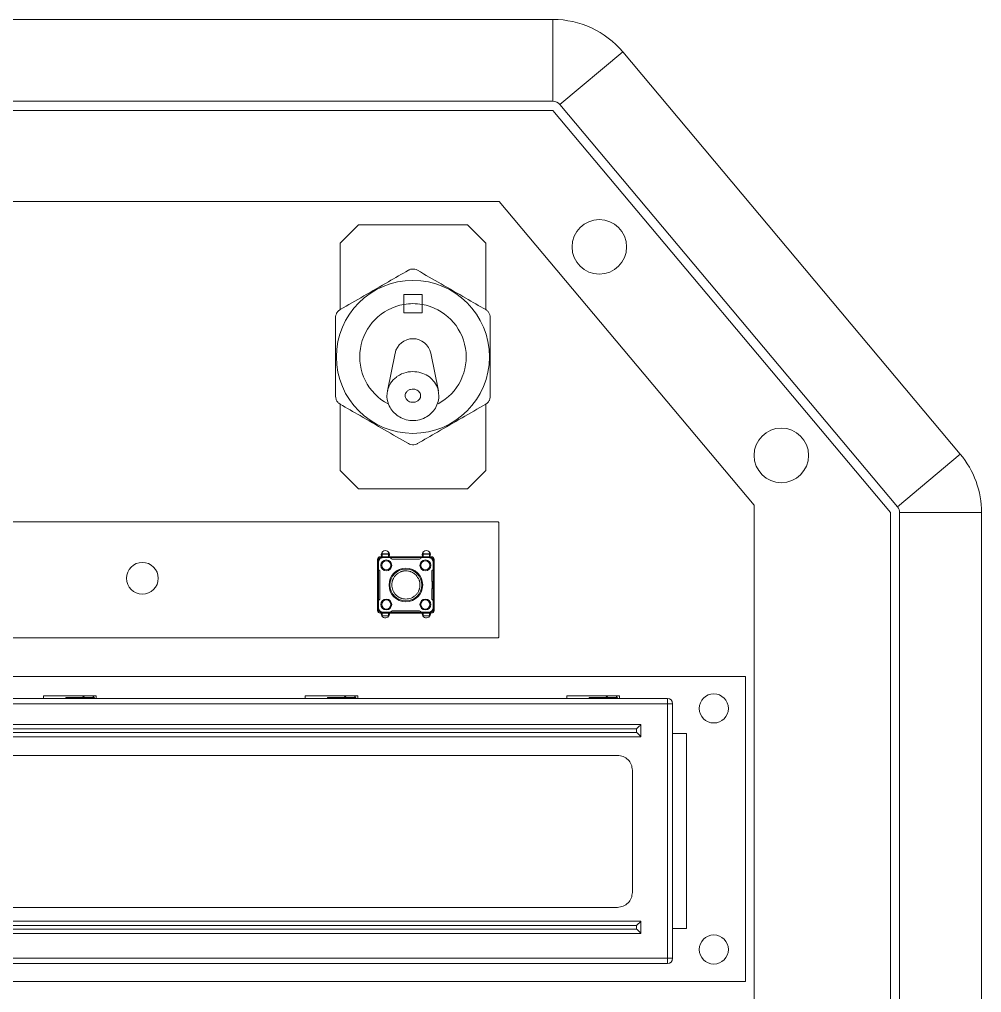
# Model space of a CAD drawing. Header units: millimetres. Extents: x -9 to 221, y -26 to 301.
# Drawn here: x 115.4 to 221.1, y 194 to 300.9 of the extents above; entities that cross this region are included whole.
import ezdxf

# ---------------------------------------------------------------- set-up
doc = ezdxf.new("R2010")
doc.units = ezdxf.units.MM

msp = doc.modelspace()

# ---------------------------------------------------------------- linework, layer by layer
at = {"color": 7, "linetype": 'Continuous', "lineweight": 15}
for p, q in [((38.22, 300.92), (174.04, 300.92)), ((174.04, 300.92), (174.04, 291.92)), ((181.7, 297.35), (174.8, 291.56)), ((181.7, 297.35), (218.79, 253.14)), ((174.04, 291.92), (38.22, 291.92)), ((211.9, 247.35), (174.8, 291.56)), ((174.04, 290.92), (38.22, 290.92)), ((211.13, 246.71), (174.04, 290.92)), ((168.12, 280.92), (44.14, 280.92)), ((196.13, 247.54), (168.12, 280.92)), ((152.65, 278.33), (150.65, 276.33)), ((164.65, 278.33), (152.65, 278.33)), ((166.65, 276.33), (164.65, 278.33)), ((150.65, 276.33), (150.65, 269.02)), ((166.65, 269.02), (166.65, 276.33)), ((159.65, 270.68), (157.65, 270.68)), ((157.65, 270.68), (157.65, 269.59)), ((159.65, 269.59), (159.65, 270.68)), ((157.65, 269.59), (157.65, 268.68)), ((159.65, 268.68), (159.65, 269.59)), ((157.65, 268.68), (159.65, 268.68)), ((156.69, 264.22), (155.85, 260.09)), ((161.45, 260.09), (160.61, 264.22)), ((150.65, 258.63), (150.65, 251.33)), ((166.65, 251.33), (166.65, 258.63)), ((218.79, 253.14), (211.9, 247.35)), ((150.65, 251.33), (152.65, 249.33)), ((164.65, 249.33), (166.65, 251.33)), ((152.65, 249.33), (164.65, 249.33)), ((196.13, 184.55), (196.13, 247.54)), ((211.13, 188.42), (211.13, 246.71)), ((212.13, 186.53), (212.13, 246.71)), ((221.13, 246.71), (212.13, 246.71)), ((221.13, 246.71), (221.13, 186.53)), ((37.97, 245.7), (167.97, 245.7)), ((168.1, 245.57), (168.1, 233.07)), ((155.07, 241.76), (155.07, 241.86)), ((160.67, 241.86), (155.07, 241.86)), ((155.07, 241.76), (155.37, 241.76)), ((155.27, 242.37), (155.27, 242.17)), ((155.27, 242.17), (155.97, 242.17)), ((155.27, 242.16), (155.27, 242.17)), ((155.27, 242.16), (155.97, 242.16)), ((155.27, 241.86), (155.27, 242.16)), ((155.37, 241.76), (156.11, 241.76)), ((155.97, 242.37), (155.97, 242.17)), ((155.97, 242.17), (155.97, 242.16)), ((155.97, 241.86), (155.97, 242.16)), ((159.63, 241.76), (156.11, 241.76)), ((159.63, 241.76), (160.37, 241.76)), ((159.77, 242.17), (159.77, 242.37)), ((160.47, 242.17), (159.77, 242.17)), ((159.77, 242.16), (159.77, 242.17)), ((160.47, 242.16), (159.77, 242.16)), ((159.77, 242.16), (159.77, 241.86)), ((160.37, 241.76), (160.67, 241.76)), ((160.47, 242.37), (160.47, 242.17)), ((160.47, 242.17), (160.47, 242.16)), ((160.47, 242.16), (160.47, 241.86)), ((160.67, 241.86), (160.67, 241.76)), ((154.87, 241.56), (154.77, 241.56)), ((154.77, 241.56), (154.77, 235.96)), ((154.87, 241.26), (154.87, 241.56)), ((154.87, 240.52), (154.87, 241.26)), ((156.37, 241.61), (159.37, 241.61)), ((160.87, 241.56), (160.87, 241.26)), ((160.97, 241.56), (160.87, 241.56)), ((160.87, 241.26), (160.87, 240.52)), ((160.97, 235.96), (160.97, 241.56)), ((154.87, 237), (154.87, 240.52)), ((155.02, 239.21), (155.02, 240.26)), ((160.72, 240.26), (160.72, 239.21)), ((160.87, 240.52), (160.87, 237)), ((155, 238.38), (155, 239.15)), ((160.75, 239.15), (160.75, 238.38)), ((155.02, 237.26), (155.02, 238.31)), ((160.72, 238.31), (160.72, 237.26)), ((154.87, 236.26), (154.87, 237)), ((160.87, 237), (160.87, 236.26)), ((154.77, 235.96), (154.87, 235.96)), ((154.87, 235.96), (154.87, 236.26)), ((155.07, 235.66), (155.07, 235.76)), ((155.37, 235.76), (155.07, 235.76)), ((155.07, 235.66), (160.67, 235.66)), ((155.17, 235.59), (155.18, 235.66)), ((155.27, 235.66), (155.27, 235.36)), ((155.97, 235.36), (155.27, 235.36)), ((155.97, 235.36), (155.27, 235.36)), ((155.27, 235.36), (155.27, 235.36)), ((155.27, 235.36), (155.27, 235.31)), ((156.11, 235.76), (155.37, 235.76)), ((155.97, 235.36), (155.97, 235.66)), ((155.97, 235.36), (155.97, 235.36)), ((155.97, 235.36), (155.97, 235.31)), ((156.11, 235.76), (159.63, 235.76)), ((159.37, 235.91), (156.37, 235.91)), ((160.37, 235.76), (159.63, 235.76)), ((159.67, 235.59), (159.68, 235.66)), ((159.77, 235.36), (159.77, 235.66)), ((159.77, 235.36), (160.47, 235.36)), ((159.77, 235.36), (160.47, 235.36)), ((159.77, 235.36), (159.77, 235.36)), ((159.77, 235.31), (159.77, 235.36)), ((160.37, 235.76), (160.67, 235.76)), ((160.47, 235.36), (160.47, 235.66)), ((160.47, 235.36), (160.47, 235.36)), ((160.47, 235.36), (160.47, 235.31)), ((160.67, 235.66), (160.67, 235.76)), ((160.87, 236.26), (160.87, 235.96)), ((160.87, 235.96), (160.97, 235.96)), ((167.97, 232.94), (37.97, 232.94)), ((195.21, 228.69), (16.13, 228.69)), ((195.21, 195.19), (195.21, 228.69)), ((26.76, 226.28), (186.61, 226.28)), ((26.76, 225.71), (186.61, 225.71)), ((123.85, 226.59), (118.06, 226.59)), ((118.06, 226.59), (118.06, 226.28)), ((120.51, 226.28), (120.51, 226.4)), ((120.51, 226.4), (123.58, 226.4)), ((120.51, 226.28), (120.51, 226.4)), ((122.6, 226.59), (122.31, 226.4)), ((123.58, 226.4), (123.47, 226.59)), ((123.68, 226.28), (123.49, 226.59)), ((123.58, 226.4), (123.58, 226.28)), ((123.85, 226.28), (123.85, 226.59)), ((152.61, 226.59), (146.81, 226.59)), ((146.81, 226.59), (146.81, 226.28)), ((149.26, 226.28), (149.27, 226.4)), ((149.27, 226.4), (152.33, 226.4)), ((149.27, 226.28), (149.27, 226.4)), ((151.36, 226.59), (151.06, 226.4)), ((152.33, 226.4), (152.23, 226.59)), ((152.43, 226.28), (152.24, 226.59)), ((152.33, 226.4), (152.33, 226.28)), ((152.61, 226.28), (152.61, 226.59)), ((175.57, 226.59), (175.57, 226.28)), ((181.36, 226.59), (175.57, 226.59)), ((178.02, 226.28), (178.02, 226.4)), ((178.02, 226.4), (181.08, 226.4)), ((178.02, 226.28), (178.02, 226.4)), ((180.11, 226.59), (179.81, 226.4)), ((181.08, 226.4), (180.98, 226.59)), ((181.18, 226.28), (181, 226.59)), ((181.08, 226.4), (181.08, 226.28)), ((181.36, 226.28), (181.36, 226.59)), ((186.61, 225.71), (186.61, 226.28)), ((186.61, 225.71), (186.61, 197.72)), ((187.18, 225.71), (186.61, 225.71)), ((187.18, 225.71), (187.18, 197.72)), ((183.71, 223.43), (29.8, 223.43)), ((183.23, 222.95), (30.27, 222.95)), ((30.27, 222.56), (183.23, 222.56)), ((183.23, 222.56), (183.23, 222.95)), ((183.71, 222.08), (183.71, 223.43)), ((29.8, 222.08), (183.71, 222.08)), ((187.18, 222.42), (188.71, 222.42)), ((188.71, 222.42), (188.71, 201.01)), ((181.13, 220.03), (32.38, 220.03)), ((182.76, 204.96), (182.76, 218.39)), ((32.38, 203.32), (181.13, 203.32)), ((183.71, 201.81), (29.8, 201.81)), ((183.23, 201.33), (30.27, 201.33)), ((183.23, 200.94), (183.23, 201.33)), ((183.71, 200.46), (183.71, 201.81)), ((29.8, 200.46), (183.71, 200.46)), ((30.27, 200.94), (183.23, 200.94)), ((188.71, 201.01), (187.18, 201.01)), ((186.61, 197.72), (26.76, 197.72)), ((186.61, 197.15), (26.76, 197.15)), ((186.61, 197.15), (186.61, 197.72)), ((186.61, 197.72), (187.18, 197.72)), ((16.13, 195.19), (195.21, 195.19))]:
    msp.add_line(p, q, dxfattribs=at)
at = {"color": 7, "linetype": 'Continuous', "lineweight": 15, "flags": 128}
for points in [[(155.23, 241.86), (155.21, 241.92), (155.17, 242.09)], [(159.73, 241.86), (159.71, 241.92), (159.67, 242.09)]]:
    msp.add_lwpolyline(points, dxfattribs=at)
at = {"color": 7, "linetype": 'Continuous', "lineweight": 15}
for centre, radius in [((179.13, 275.92), 3), ((158.65, 263.83), 8.41), ((199.13, 253), 3), ((128.92, 239.49), 1.75), ((155.72, 240.91), 0.6), ((155.72, 240.91), 0.5), ((160.02, 240.91), 0.6), ((160.02, 240.91), 0.5), ((157.87, 238.76), 1.85), ((157.87, 238.76), 1.75), ((155.72, 236.61), 0.6), ((155.72, 236.61), 0.5), ((160.02, 236.61), 0.6), ((160.02, 236.61), 0.5), ((191.71, 225.19), 1.6), ((191.71, 198.69), 1.6)]:
    msp.add_circle(centre, radius, dxfattribs=at)
for centre, radius, start, end in [((174.04, 290.92), 10, 40, 90), ((174.04, 290.92), 1, 40, 90), ((158.65, 263.83), 5.85, 99.8425, 242.1858), ((158.65, 263.83), 5.85, 80.1575, 99.8425), ((158.65, 263.83), 5.85, 298.2356, 80.1575), ((158.65, 263.83), 2, 11.3701, 168.8012), ((211.13, 246.71), 10, 0, 40), ((211.13, 246.71), 1, 0, 40), ((167.98, 245.57), 0.126, 359.6966, 90.3034), ((155.07, 241.56), 0.3, 90, 180), ((155.37, 241.26), 0.5, 90, 180), ((155.07, 241.56), 0.2, 90, 180), ((155.62, 242.09), 0.45, 330.006, 180), ((156.11, 241.61), 0.15, 30, 90), ((159.63, 241.61), 0.15, 90, 150), ((160.12, 242.09), 0.45, 330.006, 180), ((160.37, 241.26), 0.5, 0, 90), ((160.67, 241.56), 0.3, 0, 90), ((160.67, 241.56), 0.2, 0, 90), ((156.37, 241.76), 0.15, 210, 270), ((159.37, 241.76), 0.15, 270, 330), ((155.02, 240.52), 0.15, 180, 240), ((154.87, 240.26), 0.15, 0, 60), ((160.87, 240.26), 0.15, 120, 180), ((160.72, 240.52), 0.15, 300, 0), ((154.92, 239.21), 0.1, 318.5904, 0), ((160.82, 239.21), 0.1, 180, 221.4096), ((154.92, 238.31), 0.1, 0, 41.4096), ((160.82, 238.31), 0.1, 138.5904, 180), ((155.02, 237), 0.15, 120, 180), ((154.87, 237.26), 0.15, 300, 0), ((160.87, 237.26), 0.15, 180, 240), ((160.72, 237), 0.15, 0, 60), ((155.07, 235.96), 0.3, 180, 270), ((155.37, 236.26), 0.5, 180, 270), ((155.07, 235.96), 0.2, 180, 270), ((155.62, 235.59), 0.45, 180, 9.5994), ((156.11, 235.91), 0.15, 270, 330), ((156.37, 235.76), 0.15, 90, 150), ((159.37, 235.76), 0.15, 30, 90), ((159.63, 235.91), 0.15, 210, 270), ((160.12, 235.59), 0.45, 180, 9.5994), ((160.37, 236.26), 0.5, 270, 0), ((160.67, 235.96), 0.2, 270, 0), ((160.67, 235.96), 0.3, 270, 0), ((167.98, 233.07), 0.126, 269.6967, 0.3033), ((186.61, 225.71), 0.574, 0, 90), ((186.61, 197.72), 0.574, 270, 0)]:
    msp.add_arc(centre, radius, start, end, dxfattribs=at)
for points, knots in [([(150.65, 269.02), (151.51, 269.52), (153.27, 270.53), (155.81, 272), (157.42, 272.93), (158.15, 273.35)], [0, 0, 0, 0, 0.348909, 0.707029, 1, 1, 1, 1]), ([(159.15, 273.35), (159.05, 273.4), (158.87, 273.48), (158.55, 273.5), (158.3, 273.43), (158.18, 273.37), (158.15, 273.35)], [0, 0, 0, 0, 0.298468, 0.597317, 0.889444, 1, 1, 1, 1]), ([(159.15, 273.35), (160.01, 272.85), (161.77, 271.84), (164.31, 270.37), (165.92, 269.44), (166.65, 269.02)], [0, 0, 0, 0, 0.348909, 0.707029, 1, 1, 1, 1]), ([(150.65, 269.02), (150.56, 268.96), (150.39, 268.84), (150.22, 268.57), (150.16, 268.33), (150.15, 268.19), (150.15, 268.16)], [0, 0, 0, 0, 0.29847, 0.597318, 0.889445, 1, 1, 1, 1]), ([(167.15, 268.16), (167.14, 268.26), (167.12, 268.47), (166.97, 268.75), (166.8, 268.93), (166.68, 269), (166.65, 269.02)], [0, 0, 0, 0, 0.298466, 0.597313, 0.889439, 1, 1, 1, 1]), ([(150.15, 259.5), (150.15, 259.71), (150.15, 260.93), (150.15, 263.22), (150.15, 265.92), (150.15, 267.55), (150.15, 268.16)], [0, 0, 0, 0, 0.076591, 0.427385, 0.788397, 1, 1, 1, 1]), ([(167.15, 268.16), (167.15, 267.55), (167.15, 265.95), (167.15, 263.25), (167.15, 260.96), (167.15, 259.71), (167.15, 259.5)], [0, 0, 0, 0, 0.211602, 0.562105, 0.923409, 1, 1, 1, 1]), ([(155.87, 260.15), (155.96, 260.42), (156.15, 260.98), (156.62, 261.46), (157.19, 261.87), (157.86, 262.17), (158.83, 262.25), (159.72, 262.06), (160.48, 261.66), (161.05, 261.06), (161.38, 260.51), (161.41, 260.16), (161.42, 260.09)], [0, 0, 0, 0, 0.116152, 0.240155, 0.261082, 0.396201, 0.522128, 0.639747, 0.7503, 0.85649, 0.970333, 1, 1, 1, 1]), ([(155.88, 260.15), (155.85, 259.96), (155.75, 259.51), (155.88, 258.8), (156.2, 258.1), (156.7, 257.53), (157.35, 257.1), (158.12, 256.84), (158.97, 256.81), (159.79, 257.02), (160.5, 257.44), (161.04, 258.02), (161.39, 258.71), (161.54, 259.43), (161.46, 259.88), (161.42, 260.09)], [0, 0, 0, 0, 0.057792, 0.139266, 0.214837, 0.290073, 0.36778, 0.449082, 0.533898, 0.622073, 0.703106, 0.782396, 0.860347, 0.937436, 1, 1, 1, 1]), ([(159.47, 259.38), (159.48, 259.43), (159.51, 259.55), (159.48, 259.75), (159.39, 259.94), (159.23, 260.11), (159, 260.24), (158.71, 260.31), (158.39, 260.28), (158.1, 260.14), (157.9, 259.93), (157.8, 259.7), (157.79, 259.48), (157.85, 259.29), (157.98, 259.11), (158.16, 258.95), (158.43, 258.85), (158.73, 258.82), (159.05, 258.9), (159.29, 259.07), (159.42, 259.25), (159.46, 259.36), (159.47, 259.38)], [0, 0, 0, 0, 0.031287, 0.07422, 0.115225, 0.16075, 0.213494, 0.273393, 0.338273, 0.404224, 0.466221, 0.509994, 0.553912, 0.594691, 0.632157, 0.68441, 0.740615, 0.802873, 0.868115, 0.932328, 0.981568, 1, 1, 1, 1]), ([(150.15, 259.5), (150.16, 259.39), (150.18, 259.18), (150.33, 258.9), (150.5, 258.72), (150.62, 258.65), (150.65, 258.63)], [0, 0, 0, 0, 0.298464, 0.597317, 0.889443, 1, 1, 1, 1]), ([(166.65, 258.63), (166.73, 258.69), (166.9, 258.81), (167.08, 259.08), (167.14, 259.32), (167.15, 259.46), (167.15, 259.5)], [0, 0, 0, 0, 0.29847, 0.597311, 0.889445, 1, 1, 1, 1]), ([(158.15, 254.3), (157.28, 254.8), (155.53, 255.81), (152.99, 257.28), (151.37, 258.21), (150.65, 258.63)], [0, 0, 0, 0, 0.348909, 0.70703, 1, 1, 1, 1]), ([(166.65, 258.63), (165.78, 258.13), (164.03, 257.12), (161.49, 255.65), (159.87, 254.72), (159.15, 254.3)], [0, 0, 0, 0, 0.348909, 0.707029, 1, 1, 1, 1]), ([(158.15, 254.3), (158.24, 254.26), (158.43, 254.17), (158.75, 254.16), (158.99, 254.22), (159.12, 254.28), (159.15, 254.3)], [0, 0, 0, 0, 0.298468, 0.597313, 0.889444, 1, 1, 1, 1]), ([(156.32, 238.76), (156.33, 238.86), (156.34, 239.01), (156.38, 239.17), (156.4, 239.25), (156.42, 239.29), (156.43, 239.31), (156.43, 239.32), (156.43, 239.33), (156.43, 239.33), (156.43, 239.33), (156.43, 239.33), (156.43, 239.33), (156.43, 239.33), (156.43, 239.33), (156.43, 239.33), (156.43, 239.33), (156.44, 239.34), (156.47, 239.44), (156.55, 239.58), (156.65, 239.72), (156.71, 239.79), (156.75, 239.83), (156.76, 239.84), (156.77, 239.85), (156.77, 239.86), (156.78, 239.86), (156.78, 239.86), (156.78, 239.86), (156.78, 239.86), (156.78, 239.86), (156.78, 239.86), (156.78, 239.86), (156.78, 239.86), (156.78, 239.86), (156.93, 240.01), (157.16, 240.16), (157.42, 240.25), (157.5, 240.27), (157.54, 240.28), (157.56, 240.28), (157.57, 240.28), (157.58, 240.29), (157.58, 240.29), (157.58, 240.29), (157.58, 240.29), (157.58, 240.29), (157.58, 240.29), (157.58, 240.29), (157.58, 240.29), (157.58, 240.29), (157.59, 240.29), (157.6, 240.29), (157.65, 240.3), (157.74, 240.31), (157.83, 240.31), (157.87, 240.31)], [0, 0, 0, 0, 0.120235, 0.180263, 0.210284, 0.225293, 0.232796, 0.236549, 0.238424, 0.239362, 0.23983, 0.240065, 0.240183, 0.240243, 0.24027, 0.240286, 0.240293, 0.2403, 0.24709, 0.370512, 0.435583, 0.468125, 0.484396, 0.492533, 0.4966, 0.498633, 0.499649, 0.50016, 0.500413, 0.500539, 0.500604, 0.500635, 0.500652, 0.50066, 0.500668, 0.508366, 0.759575, 0.819647, 0.849687, 0.86471, 0.872221, 0.875977, 0.877855, 0.878794, 0.879263, 0.879499, 0.879616, 0.879674, 0.879703, 0.879717, 0.879726, 0.879733, 0.881689, 0.897033, 0.939592, 1, 1, 1, 1]), ([(157.87, 240.31), (157.97, 240.31), (158.12, 240.3), (158.28, 240.26), (158.37, 240.23), (158.41, 240.22), (158.43, 240.21), (158.44, 240.21), (158.44, 240.21), (158.44, 240.21), (158.44, 240.21), (158.44, 240.21), (158.44, 240.2), (158.44, 240.2), (158.44, 240.2), (158.44, 240.2), (158.44, 240.2), (158.45, 240.2), (158.55, 240.17), (158.69, 240.09), (158.83, 239.98), (158.9, 239.92), (158.94, 239.89), (158.95, 239.88), (158.96, 239.87), (158.97, 239.86), (158.97, 239.86), (158.97, 239.86), (158.97, 239.86), (158.97, 239.86), (158.97, 239.86), (158.97, 239.86), (158.97, 239.86), (158.97, 239.86), (158.98, 239.86), (159.1, 239.67), (159.27, 239.49), (159.36, 239.22), (159.38, 239.14), (159.39, 239.1), (159.39, 239.08), (159.4, 239.06), (159.4, 239.06), (159.4, 239.06), (159.4, 239.06), (159.4, 239.05), (159.4, 239.05), (159.4, 239.05), (159.4, 239.05), (159.4, 239.05), (159.4, 239.05), (159.4, 239.05), (159.4, 239.04), (159.41, 238.99), (159.42, 238.9), (159.42, 238.81), (159.42, 238.76)], [0, 0, 0, 0, 0.120235, 0.180264, 0.210284, 0.225294, 0.232798, 0.236549, 0.238426, 0.239363, 0.239832, 0.240066, 0.240183, 0.240242, 0.240272, 0.240288, 0.240294, 0.240301, 0.24709, 0.370512, 0.435584, 0.468127, 0.484398, 0.492533, 0.496599, 0.498634, 0.499652, 0.50016, 0.500414, 0.50054, 0.500605, 0.500636, 0.500653, 0.500661, 0.500668, 0.508366, 0.759576, 0.819647, 0.849688, 0.86471, 0.872221, 0.875976, 0.877855, 0.878793, 0.879265, 0.879499, 0.879615, 0.879674, 0.879702, 0.879718, 0.879727, 0.879733, 0.881691, 0.897035, 0.939592, 1, 1, 1, 1]), ([(157.87, 237.21), (157.78, 237.22), (157.64, 237.23), (157.49, 237.26), (157.41, 237.28), (157.36, 237.3), (157.33, 237.31), (157.32, 237.32), (157.31, 237.32), (157.31, 237.32), (157.31, 237.32), (157.3, 237.32), (157.3, 237.32), (157.3, 237.32), (157.3, 237.32), (157.3, 237.32), (157.3, 237.32), (157.3, 237.32), (157.3, 237.33), (157.19, 237.34), (157.02, 237.47), (156.77, 237.66), (156.57, 237.91), (156.38, 238.27), (156.35, 238.57), (156.32, 238.76)], [0, 0, 0, 0, 0.120789, 0.164889, 0.198717, 0.218576, 0.229241, 0.234758, 0.237561, 0.238975, 0.239685, 0.240041, 0.24022, 0.240308, 0.240354, 0.240375, 0.240387, 0.240392, 0.240397, 0.244736, 0.371294, 0.500637, 0.63152, 0.760863, 1, 1, 1, 1]), ([(159.42, 238.76), (159.42, 238.67), (159.41, 238.53), (159.38, 238.37), (159.35, 238.3), (159.34, 238.25), (159.33, 238.22), (159.32, 238.21), (159.32, 238.2), (159.32, 238.2), (159.32, 238.2), (159.32, 238.19), (159.32, 238.19), (159.32, 238.19), (159.32, 238.19), (159.32, 238.19), (159.32, 238.19), (159.32, 238.19), (159.31, 238.19), (159.27, 238.09), (159.18, 237.9), (158.98, 237.66), (158.73, 237.46), (158.37, 237.27), (158.07, 237.23), (157.87, 237.21)], [0, 0, 0, 0, 0.120787, 0.164889, 0.198716, 0.218575, 0.229241, 0.234758, 0.237564, 0.238975, 0.239685, 0.240042, 0.24022, 0.240309, 0.240352, 0.240375, 0.240385, 0.240392, 0.240398, 0.244732, 0.371292, 0.500637, 0.63152, 0.760865, 1, 1, 1, 1]), ([(183.71, 223.43), (183.68, 223.4), (183.62, 223.34), (183.46, 223.18), (183.32, 223.04), (183.23, 222.95)], [0, 0, 0, 0, 0.216991, 0.473484, 1, 1, 1, 1]), ([(183.71, 222.08), (183.68, 222.11), (183.62, 222.17), (183.46, 222.33), (183.32, 222.47), (183.23, 222.56)], [0, 0, 0, 0, 0.216995, 0.473487, 1, 1, 1, 1]), ([(182.76, 218.39), (182.74, 218.61), (182.69, 219.04), (182.31, 219.58), (181.77, 219.96), (181.34, 220.01), (181.13, 220.03)], [0, 0, 0, 0, 0.249999, 0.5, 0.750001, 1, 1, 1, 1]), ([(181.13, 203.32), (181.34, 203.35), (181.77, 203.4), (182.31, 203.78), (182.69, 204.32), (182.74, 204.75), (182.76, 204.96)], [0, 0, 0, 0, 0.249999, 0.5, 0.750001, 1, 1, 1, 1]), ([(183.71, 201.81), (183.68, 201.78), (183.62, 201.72), (183.46, 201.56), (183.32, 201.42), (183.23, 201.33)], [0, 0, 0, 0, 0.216993, 0.473485, 1, 1, 1, 1]), ([(183.23, 200.94), (183.32, 200.85), (183.46, 200.71), (183.62, 200.55), (183.68, 200.49), (183.71, 200.46)], [0, 0, 0, 0, 0.526516, 0.783027, 1, 1, 1, 1])]:
    msp.add_open_spline(points, degree=3, knots=knots, dxfattribs=at)

doc.saveas('drawing.dxf')
